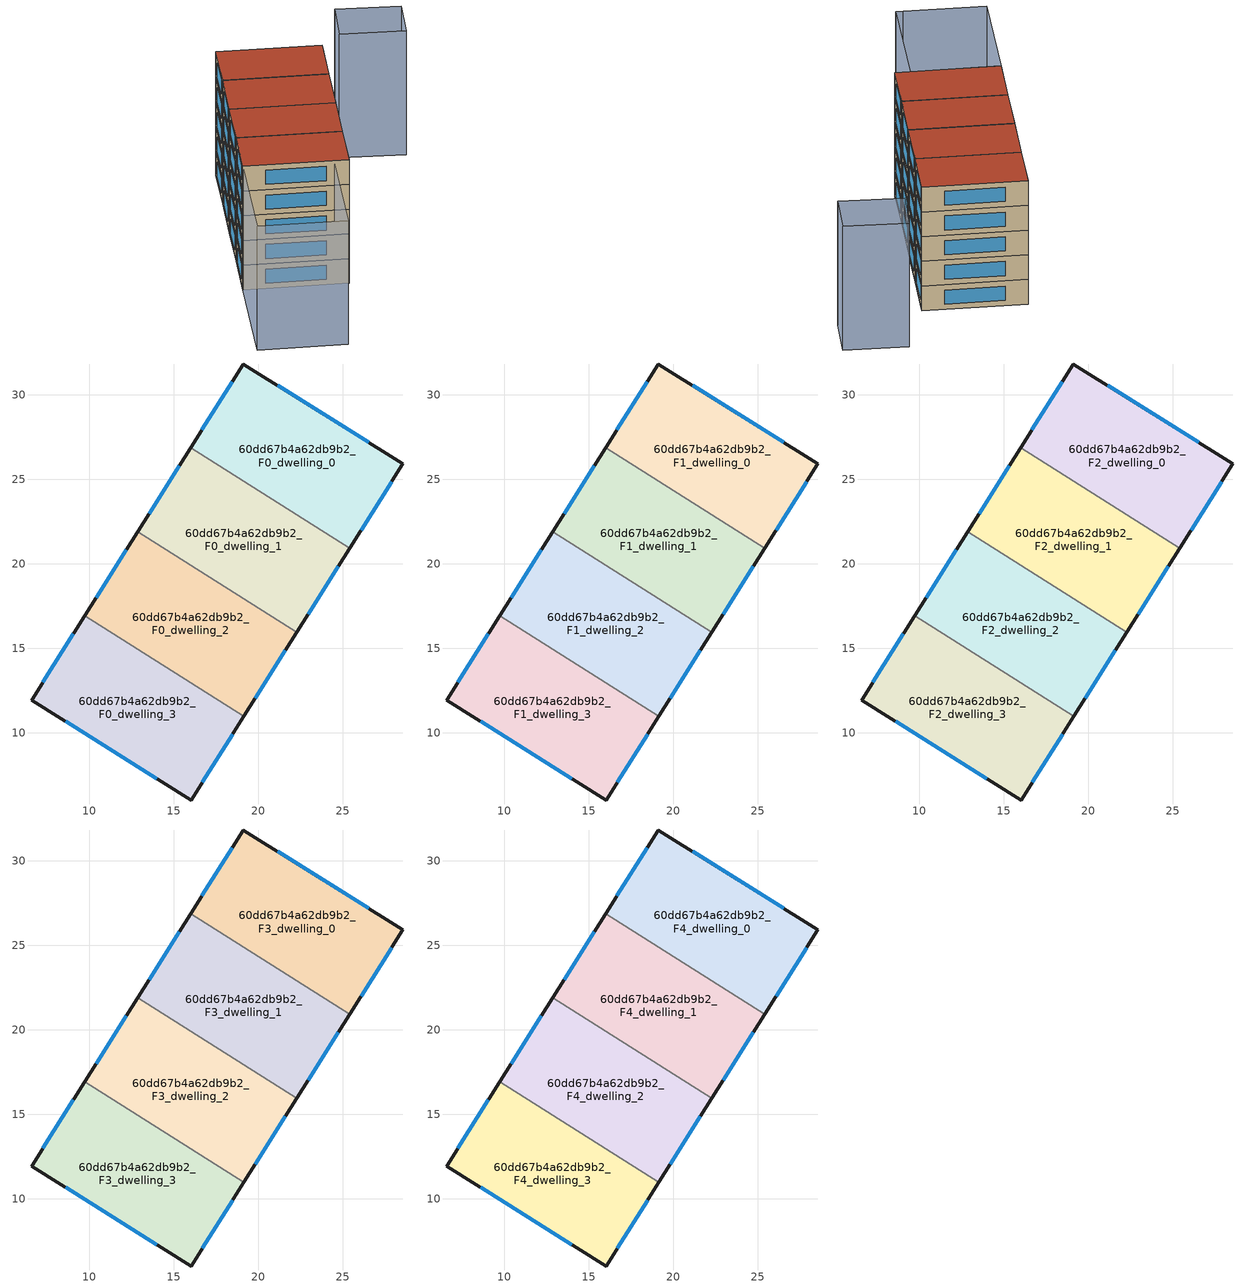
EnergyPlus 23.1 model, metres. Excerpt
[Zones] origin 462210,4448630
60dd67b4a62db9b2_F0_dwelling_0
 floor ground (EU_floor_Construction): 28.58,25.92 25.43,20.93 16.01,26.87 19.13,31.83 z0
 wall outside (EU_wall_Construction): 25.43,20.93 28.58,25.92 19.13,31.83 16.01,26.87 z0:3
 wall to 60dd67b4a62db9b2_F0_dwelling_1 (EU_wall_Construction): 16,26.87 25.43,20.93 z0:3
 window (EU_Window_Construction): 18.46,30.77 16.68,27.93 / 26.56,27.19 21.16,30.57 / 26.1,22 27.9,24.86 z0.64:2.36
60dd67b4a62db9b2_F0_dwelling_1
 floor ground (EU_floor_Construction): 25.43,20.93 22.29,15.95 12.86,21.89 16.01,26.87 z0
 wall outside (EU_wall_Construction): 22.29,15.95 25.43,20.93 / 16.01,26.87 12.86,21.89 z0:3
 wall to 60dd67b4a62db9b2_F0_dwelling_2 (EU_wall_Construction): 12.86,21.89 22.29,15.95 z0:3
 window (EU_Window_Construction): 22.96,17.02 24.76,19.86 / 15.33,25.8 13.54,22.96 z0.64:2.36
60dd67b4a62db9b2_F0_dwelling_2
 floor ground (EU_floor_Construction): 22.29,15.95 19.15,10.97 9.73,16.92 12.86,21.89 z0
 wall outside (EU_wall_Construction): 19.15,10.97 22.29,15.95 / 12.86,21.89 9.73,16.92 z0:3
 wall to 60dd67b4a62db9b2_F0_dwelling_3 (EU_wall_Construction): 9.73,16.92 19.15,10.97 z0:3
 window (EU_Window_Construction): 19.83,12.04 21.62,14.88 / 12.19,20.83 10.4,17.98 z0.64:2.36
60dd67b4a62db9b2_F0_dwelling_3
 floor ground (EU_floor_Construction): 19.15,10.97 16.03,6.01 6.58,11.93 9.73,16.92 z0
 wall outside (EU_wall_Construction): 9.73,16.92 6.58,11.93 16.03,6.01 19.15,10.97 z0:3
 window (EU_Window_Construction): 16.7,7.07 18.48,9.91 / 8.6,10.66 14,7.28 / 9.05,15.85 7.25,13 z0.64:2.36
60dd67b4a62db9b2_F1_dwelling_0
 floor to 60dd67b4a62db9b2_F0_dwelling_0 (EU_floor_Construction): 28.58,25.92 25.43,20.93 16,26.87 19.13,31.83 z3
 wall outside (EU_wall_Construction): 25.43,20.93 28.58,25.92 19.13,31.83 16.01,26.87 z3:6
 wall to 60dd67b4a62db9b2_F1_dwelling_1 (EU_wall_Construction): 16,26.87 25.43,20.93 z3:6
 window (EU_Window_Construction): 18.46,30.77 16.68,27.93 / 26.56,27.19 21.16,30.57 / 26.1,22 27.9,24.86 z3.64:5.36
60dd67b4a62db9b2_F1_dwelling_1
 floor to 60dd67b4a62db9b2_F0_dwelling_1 (EU_floor_Construction): 25.43,20.93 22.29,15.95 12.86,21.89 16,26.87 z3
 wall outside (EU_wall_Construction): 22.29,15.95 25.43,20.93 / 16.01,26.87 12.86,21.89 z3:6
 wall to 60dd67b4a62db9b2_F1_dwelling_2 (EU_wall_Construction): 12.86,21.89 22.29,15.95 z3:6
 window (EU_Window_Construction): 22.96,17.02 24.76,19.86 / 15.33,25.8 13.54,22.96 z3.64:5.36
60dd67b4a62db9b2_F1_dwelling_2
 floor to 60dd67b4a62db9b2_F0_dwelling_2 (EU_floor_Construction): 22.29,15.95 19.15,10.97 9.73,16.92 12.86,21.89 z3
 wall outside (EU_wall_Construction): 19.15,10.97 22.29,15.95 / 12.86,21.89 9.73,16.92 z3:6
 wall to 60dd67b4a62db9b2_F1_dwelling_3 (EU_wall_Construction): 9.73,16.92 19.15,10.97 z3:6
 window (EU_Window_Construction): 19.83,12.04 21.62,14.88 / 12.19,20.83 10.4,17.98 z3.64:5.36
60dd67b4a62db9b2_F1_dwelling_3
 floor to 60dd67b4a62db9b2_F0_dwelling_3 (EU_floor_Construction): 19.15,10.97 16.02,6.01 6.58,11.93 9.73,16.92 z3
 wall outside (EU_wall_Construction): 9.73,16.92 6.58,11.93 16.03,6.01 19.15,10.97 z3:6
 window (EU_Window_Construction): 16.7,7.07 18.48,9.91 / 8.6,10.66 14,7.28 / 9.05,15.85 7.25,13 z3.64:5.36
60dd67b4a62db9b2_F2_dwelling_0
 floor to 60dd67b4a62db9b2_F1_dwelling_0 (EU_floor_Construction): 28.58,25.92 25.43,20.93 16,26.87 19.13,31.83 z6
 wall outside (EU_wall_Construction): 25.43,20.93 28.58,25.92 19.13,31.83 16.01,26.87 z6:9
 wall to 60dd67b4a62db9b2_F2_dwelling_1 (EU_wall_Construction): 16,26.87 25.43,20.93 z6:9
 window (EU_Window_Construction): 18.46,30.77 16.68,27.93 / 26.56,27.19 21.16,30.57 / 26.1,22 27.9,24.86 z6.64:8.36
60dd67b4a62db9b2_F2_dwelling_1
 floor to 60dd67b4a62db9b2_F1_dwelling_1 (EU_floor_Construction): 25.43,20.93 22.29,15.95 12.86,21.89 16,26.87 z6
 wall outside (EU_wall_Construction): 22.29,15.95 25.43,20.93 / 16.01,26.87 12.86,21.89 z6:9
 wall to 60dd67b4a62db9b2_F2_dwelling_2 (EU_wall_Construction): 12.86,21.89 22.29,15.95 z6:9
 window (EU_Window_Construction): 22.96,17.02 24.76,19.86 / 15.33,25.8 13.54,22.96 z6.64:8.36
60dd67b4a62db9b2_F2_dwelling_2
 floor to 60dd67b4a62db9b2_F1_dwelling_2 (EU_floor_Construction): 22.29,15.95 19.15,10.97 9.73,16.92 12.86,21.89 z6
 wall outside (EU_wall_Construction): 19.15,10.97 22.29,15.95 / 12.86,21.89 9.73,16.92 z6:9
 wall to 60dd67b4a62db9b2_F2_dwelling_3 (EU_wall_Construction): 9.73,16.92 19.15,10.97 z6:9
 window (EU_Window_Construction): 19.83,12.04 21.62,14.88 / 12.19,20.83 10.4,17.98 z6.64:8.36
60dd67b4a62db9b2_F2_dwelling_3
 floor to 60dd67b4a62db9b2_F1_dwelling_3 (EU_floor_Construction): 19.15,10.97 16.02,6.01 6.58,11.93 9.73,16.92 z6
 wall outside (EU_wall_Construction): 9.73,16.92 6.58,11.93 16.03,6.01 19.15,10.97 z6:9
 window (EU_Window_Construction): 16.7,7.07 18.48,9.91 / 8.6,10.66 14,7.28 / 9.05,15.85 7.25,13 z6.64:8.36
60dd67b4a62db9b2_F3_dwelling_0
 floor to 60dd67b4a62db9b2_F2_dwelling_0 (EU_floor_Construction): 28.58,25.92 25.43,20.93 16,26.87 19.13,31.83 z9
 wall outside (EU_wall_Construction): 25.43,20.93 28.58,25.92 19.13,31.83 16.01,26.87 z9:12
 wall to 60dd67b4a62db9b2_F3_dwelling_1 (EU_wall_Construction): 16,26.87 25.43,20.93 z9:12
 window (EU_Window_Construction): 18.46,30.77 16.68,27.93 / 26.56,27.19 21.16,30.57 / 26.1,22 27.9,24.86 z9.64:11.36
60dd67b4a62db9b2_F3_dwelling_1
 floor to 60dd67b4a62db9b2_F2_dwelling_1 (EU_floor_Construction): 25.43,20.93 22.29,15.95 12.86,21.89 16,26.87 z9
 wall outside (EU_wall_Construction): 22.29,15.95 25.43,20.93 / 16.01,26.87 12.86,21.89 z9:12
 wall to 60dd67b4a62db9b2_F3_dwelling_2 (EU_wall_Construction): 12.86,21.89 22.29,15.95 z9:12
 window (EU_Window_Construction): 22.96,17.02 24.76,19.86 / 15.33,25.8 13.54,22.96 z9.64:11.36
60dd67b4a62db9b2_F3_dwelling_2
 floor to 60dd67b4a62db9b2_F2_dwelling_2 (EU_floor_Construction): 22.29,15.95 19.15,10.97 9.73,16.92 12.86,21.89 z9
 wall outside (EU_wall_Construction): 19.15,10.97 22.29,15.95 / 12.86,21.89 9.73,16.92 z9:12
 wall to 60dd67b4a62db9b2_F3_dwelling_3 (EU_wall_Construction): 9.73,16.92 19.15,10.97 z9:12
 window (EU_Window_Construction): 19.83,12.04 21.62,14.88 / 12.19,20.83 10.4,17.98 z9.64:11.36
60dd67b4a62db9b2_F3_dwelling_3
 floor to 60dd67b4a62db9b2_F2_dwelling_3 (EU_floor_Construction): 19.15,10.97 16.02,6.01 6.58,11.93 9.73,16.92 z9
 wall outside (EU_wall_Construction): 9.73,16.92 6.58,11.93 16.03,6.01 19.15,10.97 z9:12
 window (EU_Window_Construction): 16.7,7.07 18.48,9.91 / 8.6,10.66 14,7.28 / 9.05,15.85 7.25,13 z9.64:11.36
60dd67b4a62db9b2_F4_dwelling_0
 floor to 60dd67b4a62db9b2_F3_dwelling_0 (EU_floor_Construction): 28.58,25.92 25.43,20.93 16,26.87 19.13,31.83 z12
 wall outside (EU_wall_Construction): 25.43,20.93 28.58,25.92 19.13,31.83 16.01,26.87 z12:15
 wall to 60dd67b4a62db9b2_F4_dwelling_1 (EU_wall_Construction): 16,26.87 25.43,20.93 z12:15
 window (EU_Window_Construction): 18.46,30.77 16.68,27.93 / 26.56,27.19 21.16,30.57 / 26.1,22 27.9,24.86 z12.64:14.36
 roof outside (EU_roof_Construction): 25.43,20.93 28.58,25.92 19.13,31.83 16.01,26.87 z15
60dd67b4a62db9b2_F4_dwelling_1
 floor to 60dd67b4a62db9b2_F3_dwelling_1 (EU_floor_Construction): 25.43,20.93 22.29,15.95 12.86,21.89 16,26.87 z12
 wall outside (EU_wall_Construction): 22.29,15.95 25.43,20.93 / 16.01,26.87 12.86,21.89 z12:15
 wall to 60dd67b4a62db9b2_F4_dwelling_2 (EU_wall_Construction): 12.86,21.89 22.29,15.95 z12:15
 window (EU_Window_Construction): 22.96,17.02 24.76,19.86 / 15.33,25.8 13.54,22.96 z12.64:14.36
 roof outside (EU_roof_Construction): 22.29,15.95 25.43,20.93 16.01,26.87 12.86,21.89 z15
60dd67b4a62db9b2_F4_dwelling_2
 floor to 60dd67b4a62db9b2_F3_dwelling_2 (EU_floor_Construction): 22.29,15.95 19.15,10.97 9.73,16.92 12.86,21.89 z12
 wall outside (EU_wall_Construction): 19.15,10.97 22.29,15.95 / 12.86,21.89 9.73,16.92 z12:15
 wall to 60dd67b4a62db9b2_F4_dwelling_3 (EU_wall_Construction): 9.73,16.92 19.15,10.97 z12:15
 window (EU_Window_Construction): 19.83,12.04 21.62,14.88 / 12.19,20.83 10.4,17.98 z12.64:14.36
 roof outside (EU_roof_Construction): 19.15,10.97 22.29,15.95 12.86,21.89 9.73,16.92 z15
60dd67b4a62db9b2_F4_dwelling_3
 floor to 60dd67b4a62db9b2_F3_dwelling_3 (EU_floor_Construction): 19.15,10.97 16.02,6.01 6.58,11.93 9.73,16.92 z12
 wall outside (EU_wall_Construction): 9.73,16.92 6.58,11.93 16.03,6.01 19.15,10.97 z12:15
 window (EU_Window_Construction): 16.7,7.07 18.48,9.91 / 8.6,10.66 14,7.28 / 9.05,15.85 7.25,13 z12.64:14.36
 roof outside (EU_roof_Construction): 16.03,6.01 19.15,10.97 9.73,16.92 6.58,11.93 z15
shading: 0.03,1.54 7.47,-3.15 / 0.02,1.51 6.59,11.95 / 6.59,11.95 14.68,6.85 / 14.68,6.85 8.11,-3.59 / 8.11,-3.59 0.02,1.51 / 37.19,22.63 31.37,26.48 / 31.37,26.48 34.19,30.75 / 34.19,30.75 40.01,26.9 / 40.01,26.9 37.19,22.63 z0:15
[Building]
EU S2 Campaign: North Axis=0; Terrain=City; Solar Distribution=FullExterior
[Site:Location]
Yerevan-Zvartnots.Intl.AP: Latitude=40.15; Longitude=44.383; Time Zone=4; Elevation=854
[SizingPeriod:WeatherFileDays]
AnnualSizingPeriod: Begin Month=1; Begin Day of Month=1; End Month=12; End Day of Month=31; Day of Week for Start Day=Monday; Use Weather File Daylight Saving Period=No; Use Weather File Rain and Snow Indicators=No
[MATERIAL]
EU_InternalMass_Material: Roughness=MediumRough; Thickness=0.1; Conductivity=1; Density=1800; Specific Heat=900; Thermal Absorptance=0.9; Solar Absorptance=0.7; Visible Absorptance=0.7
[MATERIAL:NOMASS] Roughness=MediumRough; Thermal Absorptance=0.9; Solar Absorptance=0.7; Visible Absorptance=0.7
Name | Thermal Resistance
EU_wall_NoMass | 1.05043
EU_roof_NoMass | 1.45357
EU_floor_NoMass | 0.478065
[WINDOWMATERIAL:SIMPLEGLAZINGSYSTEM]
EU_Window_SimpleGlazing: UFactor=2.5566; Solar Heat Gain Coefficient=0.75; Visible Transmittance=0.75
[CONSTRUCTION]
EU_wall_Construction: EU_wall_NoMass
EU_roof_Construction: EU_roof_NoMass
EU_floor_Construction: EU_floor_NoMass
EU_Window_Construction: EU_Window_SimpleGlazing
EU_InternalMass_Construction: EU_InternalMass_Material
[ZONE] Type=1; Multiplier=1; Ceiling Height=autocalculate; Floor Area=autocalculate; Part of Total Floor Area=Yes
Name | Volume
60dd67b4a62db9b2_F0_dwelling_0 | 196.707
60dd67b4a62db9b2_F1_dwelling_0; 60dd67b4a62db9b2_F2_dwelling_0; 60dd67b4a62db9b2_F3_dwelling_0; 60dd67b4a62db9b2_F4_dwelling_0 | 196.708
60dd67b4a62db9b2_F0_dwelling_1 | 196.733
60dd67b4a62db9b2_F1_dwelling_1; 60dd67b4a62db9b2_F2_dwelling_1; 60dd67b4a62db9b2_F3_dwelling_1; 60dd67b4a62db9b2_F4_dwelling_1 | 196.734
60dd67b4a62db9b2_F0_dwelling_2 | 196.727
60dd67b4a62db9b2_F1_dwelling_2; 60dd67b4a62db9b2_F2_dwelling_2; 60dd67b4a62db9b2_F3_dwelling_2; 60dd67b4a62db9b2_F4_dwelling_2 | 196.728
60dd67b4a62db9b2_F0_dwelling_3; 60dd67b4a62db9b2_F1_dwelling_3; 60dd67b4a62db9b2_F2_dwelling_3; 60dd67b4a62db9b2_F3_dwelling_3; 60dd67b4a62db9b2_F4_dwelling_3 | 196.722
[INTERNALMASS] Construction=EU_InternalMass_Construction
Name | Zone or ZoneList | Surface Area
60dd67b4a62db9b2_F0_dwelling_0_EU_InternalMass | 60dd67b4a62db9b2_F0_dwelling_0 | 65.5692
60dd67b4a62db9b2_F0_dwelling_1_EU_InternalMass | 60dd67b4a62db9b2_F0_dwelling_1 | 65.5777
60dd67b4a62db9b2_F0_dwelling_2_EU_InternalMass | 60dd67b4a62db9b2_F0_dwelling_2 | 65.5759
60dd67b4a62db9b2_F0_dwelling_3_EU_InternalMass | 60dd67b4a62db9b2_F0_dwelling_3 | 65.574
60dd67b4a62db9b2_F1_dwelling_0_EU_InternalMass | 60dd67b4a62db9b2_F1_dwelling_0 | 65.5692
60dd67b4a62db9b2_F1_dwelling_1_EU_InternalMass | 60dd67b4a62db9b2_F1_dwelling_1 | 65.5777
60dd67b4a62db9b2_F1_dwelling_2_EU_InternalMass | 60dd67b4a62db9b2_F1_dwelling_2 | 65.5759
60dd67b4a62db9b2_F1_dwelling_3_EU_InternalMass | 60dd67b4a62db9b2_F1_dwelling_3 | 65.574
60dd67b4a62db9b2_F2_dwelling_0_EU_InternalMass | 60dd67b4a62db9b2_F2_dwelling_0 | 65.5692
60dd67b4a62db9b2_F2_dwelling_1_EU_InternalMass | 60dd67b4a62db9b2_F2_dwelling_1 | 65.5777
60dd67b4a62db9b2_F2_dwelling_2_EU_InternalMass | 60dd67b4a62db9b2_F2_dwelling_2 | 65.5759
60dd67b4a62db9b2_F2_dwelling_3_EU_InternalMass | 60dd67b4a62db9b2_F2_dwelling_3 | 65.574
60dd67b4a62db9b2_F3_dwelling_0_EU_InternalMass | 60dd67b4a62db9b2_F3_dwelling_0 | 65.5692
60dd67b4a62db9b2_F3_dwelling_1_EU_InternalMass | 60dd67b4a62db9b2_F3_dwelling_1 | 65.5777
60dd67b4a62db9b2_F3_dwelling_2_EU_InternalMass | 60dd67b4a62db9b2_F3_dwelling_2 | 65.5759
60dd67b4a62db9b2_F3_dwelling_3_EU_InternalMass | 60dd67b4a62db9b2_F3_dwelling_3 | 65.574
60dd67b4a62db9b2_F4_dwelling_0_EU_InternalMass | 60dd67b4a62db9b2_F4_dwelling_0 | 65.5692
60dd67b4a62db9b2_F4_dwelling_1_EU_InternalMass | 60dd67b4a62db9b2_F4_dwelling_1 | 65.5777
60dd67b4a62db9b2_F4_dwelling_2_EU_InternalMass | 60dd67b4a62db9b2_F4_dwelling_2 | 65.5759
60dd67b4a62db9b2_F4_dwelling_3_EU_InternalMass | 60dd67b4a62db9b2_F4_dwelling_3 | 65.574
[OTHEREQUIPMENT] Fuel Type=Electricity; Design Level Calculation Method=Watts/Area; Power per Zone Floor Area=1; Fraction Latent=0; Fraction Radiant=0; Fraction Lost=0; Carbon Dioxide Generation Rate=0; EndUse Subcategory=EU_Step8_InternalGains
Name | Zone or ZoneList or Space or SpaceList | Schedule
EU_Step8_InternalGain_60dd67b4a62db9b2_F0_dwelling_0_f000 | 60dd67b4a62db9b2_F0_dwelling_0 | EU_Step8_GainSchedule_60dd67b4a62db9b2_F0_dwelling_0_f000
EU_Step8_InternalGain_60dd67b4a62db9b2_F0_dwelling_1_f000 | 60dd67b4a62db9b2_F0_dwelling_1 | EU_Step8_GainSchedule_60dd67b4a62db9b2_F0_dwelling_1_f000
EU_Step8_InternalGain_60dd67b4a62db9b2_F0_dwelling_2_f000 | 60dd67b4a62db9b2_F0_dwelling_2 | EU_Step8_GainSchedule_60dd67b4a62db9b2_F0_dwelling_2_f000
EU_Step8_InternalGain_60dd67b4a62db9b2_F0_dwelling_3_f000 | 60dd67b4a62db9b2_F0_dwelling_3 | EU_Step8_GainSchedule_60dd67b4a62db9b2_F0_dwelling_3_f000
EU_Step8_InternalGain_60dd67b4a62db9b2_F1_dwelling_0_f000 | 60dd67b4a62db9b2_F1_dwelling_0 | EU_Step8_GainSchedule_60dd67b4a62db9b2_F1_dwelling_0_f000
EU_Step8_InternalGain_60dd67b4a62db9b2_F1_dwelling_1_f000 | 60dd67b4a62db9b2_F1_dwelling_1 | EU_Step8_GainSchedule_60dd67b4a62db9b2_F1_dwelling_1_f000
EU_Step8_InternalGain_60dd67b4a62db9b2_F1_dwelling_2_f000 | 60dd67b4a62db9b2_F1_dwelling_2 | EU_Step8_GainSchedule_60dd67b4a62db9b2_F1_dwelling_2_f000
EU_Step8_InternalGain_60dd67b4a62db9b2_F1_dwelling_3_f000 | 60dd67b4a62db9b2_F1_dwelling_3 | EU_Step8_GainSchedule_60dd67b4a62db9b2_F1_dwelling_3_f000
EU_Step8_InternalGain_60dd67b4a62db9b2_F2_dwelling_0_f000 | 60dd67b4a62db9b2_F2_dwelling_0 | EU_Step8_GainSchedule_60dd67b4a62db9b2_F2_dwelling_0_f000
EU_Step8_InternalGain_60dd67b4a62db9b2_F2_dwelling_1_f000 | 60dd67b4a62db9b2_F2_dwelling_1 | EU_Step8_GainSchedule_60dd67b4a62db9b2_F2_dwelling_1_f000
EU_Step8_InternalGain_60dd67b4a62db9b2_F2_dwelling_2_f000 | 60dd67b4a62db9b2_F2_dwelling_2 | EU_Step8_GainSchedule_60dd67b4a62db9b2_F2_dwelling_2_f000
EU_Step8_InternalGain_60dd67b4a62db9b2_F2_dwelling_3_f000 | 60dd67b4a62db9b2_F2_dwelling_3 | EU_Step8_GainSchedule_60dd67b4a62db9b2_F2_dwelling_3_f000
EU_Step8_InternalGain_60dd67b4a62db9b2_F3_dwelling_0_f000 | 60dd67b4a62db9b2_F3_dwelling_0 | EU_Step8_GainSchedule_60dd67b4a62db9b2_F3_dwelling_0_f000
EU_Step8_InternalGain_60dd67b4a62db9b2_F3_dwelling_1_f000 | 60dd67b4a62db9b2_F3_dwelling_1 | EU_Step8_GainSchedule_60dd67b4a62db9b2_F3_dwelling_1_f000
EU_Step8_InternalGain_60dd67b4a62db9b2_F3_dwelling_2_f000 | 60dd67b4a62db9b2_F3_dwelling_2 | EU_Step8_GainSchedule_60dd67b4a62db9b2_F3_dwelling_2_f000
EU_Step8_InternalGain_60dd67b4a62db9b2_F3_dwelling_3_f000 | 60dd67b4a62db9b2_F3_dwelling_3 | EU_Step8_GainSchedule_60dd67b4a62db9b2_F3_dwelling_3_f000
EU_Step8_InternalGain_60dd67b4a62db9b2_F4_dwelling_0_f000 | 60dd67b4a62db9b2_F4_dwelling_0 | EU_Step8_GainSchedule_60dd67b4a62db9b2_F4_dwelling_0_f000
EU_Step8_InternalGain_60dd67b4a62db9b2_F4_dwelling_1_f000 | 60dd67b4a62db9b2_F4_dwelling_1 | EU_Step8_GainSchedule_60dd67b4a62db9b2_F4_dwelling_1_f000
EU_Step8_InternalGain_60dd67b4a62db9b2_F4_dwelling_2_f000 | 60dd67b4a62db9b2_F4_dwelling_2 | EU_Step8_GainSchedule_60dd67b4a62db9b2_F4_dwelling_2_f000
EU_Step8_InternalGain_60dd67b4a62db9b2_F4_dwelling_3_f000 | 60dd67b4a62db9b2_F4_dwelling_3 | EU_Step8_GainSchedule_60dd67b4a62db9b2_F4_dwelling_3_f000
[ZONEVENTILATION:DESIGNFLOWRATE] Schedule=EU_AlwaysOn; Design Flow Rate Calculation Method=AirChanges/Hour; Air Changes per Hour=0.557805; Ventilation Type=Natural; Fan Pressure Rise=0; Fan Total Efficiency=1; Constant Term Coefficient=1; Temperature Term Coefficient=0; Velocity Term Coefficient=0; Velocity Squared Term Coefficient=0; Minimum Indoor Temperature=-100; Maximum Indoor Temperature=100; Delta Temperature=-100; Minimum Outdoor Temperature=-100; Maximum Outdoor Temperature=100; Maximum Wind Speed=40
Name | Zone or ZoneList or Space or SpaceList
EU_ConstantAir_60dd67b4a62db9b2_F0_dwelling_0 | 60dd67b4a62db9b2_F0_dwelling_0
EU_ConstantAir_60dd67b4a62db9b2_F0_dwelling_1 | 60dd67b4a62db9b2_F0_dwelling_1
EU_ConstantAir_60dd67b4a62db9b2_F0_dwelling_2 | 60dd67b4a62db9b2_F0_dwelling_2
EU_ConstantAir_60dd67b4a62db9b2_F0_dwelling_3 | 60dd67b4a62db9b2_F0_dwelling_3
EU_ConstantAir_60dd67b4a62db9b2_F1_dwelling_0 | 60dd67b4a62db9b2_F1_dwelling_0
EU_ConstantAir_60dd67b4a62db9b2_F1_dwelling_1 | 60dd67b4a62db9b2_F1_dwelling_1
EU_ConstantAir_60dd67b4a62db9b2_F1_dwelling_2 | 60dd67b4a62db9b2_F1_dwelling_2
EU_ConstantAir_60dd67b4a62db9b2_F1_dwelling_3 | 60dd67b4a62db9b2_F1_dwelling_3
EU_ConstantAir_60dd67b4a62db9b2_F2_dwelling_0 | 60dd67b4a62db9b2_F2_dwelling_0
EU_ConstantAir_60dd67b4a62db9b2_F2_dwelling_1 | 60dd67b4a62db9b2_F2_dwelling_1
EU_ConstantAir_60dd67b4a62db9b2_F2_dwelling_2 | 60dd67b4a62db9b2_F2_dwelling_2
EU_ConstantAir_60dd67b4a62db9b2_F2_dwelling_3 | 60dd67b4a62db9b2_F2_dwelling_3
EU_ConstantAir_60dd67b4a62db9b2_F3_dwelling_0 | 60dd67b4a62db9b2_F3_dwelling_0
EU_ConstantAir_60dd67b4a62db9b2_F3_dwelling_1 | 60dd67b4a62db9b2_F3_dwelling_1
EU_ConstantAir_60dd67b4a62db9b2_F3_dwelling_2 | 60dd67b4a62db9b2_F3_dwelling_2
EU_ConstantAir_60dd67b4a62db9b2_F3_dwelling_3 | 60dd67b4a62db9b2_F3_dwelling_3
EU_ConstantAir_60dd67b4a62db9b2_F4_dwelling_0 | 60dd67b4a62db9b2_F4_dwelling_0
EU_ConstantAir_60dd67b4a62db9b2_F4_dwelling_1 | 60dd67b4a62db9b2_F4_dwelling_1
EU_ConstantAir_60dd67b4a62db9b2_F4_dwelling_2 | 60dd67b4a62db9b2_F4_dwelling_2
EU_ConstantAir_60dd67b4a62db9b2_F4_dwelling_3 | 60dd67b4a62db9b2_F4_dwelling_3
[HVACTEMPLATE:THERMOSTAT] Constant Heating Setpoint=20; Constant Cooling Setpoint=50
EU_HeatOnly_60dd67b4a62db9b2_F0_dwelling_0; EU_HeatOnly_60dd67b4a62db9b2_F0_dwelling_1; EU_HeatOnly_60dd67b4a62db9b2_F0_dwelling_2; EU_HeatOnly_60dd67b4a62db9b2_F0_dwelling_3; EU_HeatOnly_60dd67b4a62db9b2_F1_dwelling_0; EU_HeatOnly_60dd67b4a62db9b2_F1_dwelling_1; EU_HeatOnly_60dd67b4a62db9b2_F1_dwelling_2; EU_HeatOnly_60dd67b4a62db9b2_F1_dwelling_3; EU_HeatOnly_60dd67b4a62db9b2_F2_dwelling_0; EU_HeatOnly_60dd67b4a62db9b2_F2_dwelling_1; EU_HeatOnly_60dd67b4a62db9b2_F2_dwelling_2; EU_HeatOnly_60dd67b4a62db9b2_F2_dwelling_3; EU_HeatOnly_60dd67b4a62db9b2_F3_dwelling_0; EU_HeatOnly_60dd67b4a62db9b2_F3_dwelling_1; EU_HeatOnly_60dd67b4a62db9b2_F3_dwelling_2; EU_HeatOnly_60dd67b4a62db9b2_F3_dwelling_3; EU_HeatOnly_60dd67b4a62db9b2_F4_dwelling_0; EU_HeatOnly_60dd67b4a62db9b2_F4_dwelling_1; EU_HeatOnly_60dd67b4a62db9b2_F4_dwelling_2; EU_HeatOnly_60dd67b4a62db9b2_F4_dwelling_3
[HVACTEMPLATE:ZONE:IDEALLOADSAIRSYSTEM] System Availability Schedule=EU_AlwaysOn; Maximum Heating Supply Air Temperature=50; Minimum Cooling Supply Air Temperature=13; Maximum Heating Supply Air Humidity Ratio=0.0156; Minimum Cooling Supply Air Humidity Ratio=0.0077; Heating Limit=NoLimit; Cooling Limit=NoLimit; Heating Availability Schedule=EU_AlwaysOn; Cooling Availability Schedule=EU_CoolingOff; Dehumidification Control Type=ConstantSensibleHeatRatio; Cooling Sensible Heat Ratio=0.7; Dehumidification Setpoint=60; Humidification Control Type=None; Humidification Setpoint=30; Outdoor Air Method=None; Outdoor Air Flow Rate per Person=0.00944; Outdoor Air Flow Rate per Zone Floor Area=0; Outdoor Air Flow Rate per Zone=0; Demand Controlled Ventilation Type=None; Outdoor Air Economizer Type=NoEconomizer; Heat Recovery Type=None; Sensible Heat Recovery Effectiveness=0.7; Latent Heat Recovery Effectiveness=0.65
Name | Template Thermostat
60dd67b4a62db9b2_F0_dwelling_0 | EU_HeatOnly_60dd67b4a62db9b2_F0_dwelling_0
60dd67b4a62db9b2_F0_dwelling_1 | EU_HeatOnly_60dd67b4a62db9b2_F0_dwelling_1
60dd67b4a62db9b2_F0_dwelling_2 | EU_HeatOnly_60dd67b4a62db9b2_F0_dwelling_2
60dd67b4a62db9b2_F0_dwelling_3 | EU_HeatOnly_60dd67b4a62db9b2_F0_dwelling_3
60dd67b4a62db9b2_F1_dwelling_0 | EU_HeatOnly_60dd67b4a62db9b2_F1_dwelling_0
60dd67b4a62db9b2_F1_dwelling_1 | EU_HeatOnly_60dd67b4a62db9b2_F1_dwelling_1
60dd67b4a62db9b2_F1_dwelling_2 | EU_HeatOnly_60dd67b4a62db9b2_F1_dwelling_2
60dd67b4a62db9b2_F1_dwelling_3 | EU_HeatOnly_60dd67b4a62db9b2_F1_dwelling_3
60dd67b4a62db9b2_F2_dwelling_0 | EU_HeatOnly_60dd67b4a62db9b2_F2_dwelling_0
60dd67b4a62db9b2_F2_dwelling_1 | EU_HeatOnly_60dd67b4a62db9b2_F2_dwelling_1
60dd67b4a62db9b2_F2_dwelling_2 | EU_HeatOnly_60dd67b4a62db9b2_F2_dwelling_2
60dd67b4a62db9b2_F2_dwelling_3 | EU_HeatOnly_60dd67b4a62db9b2_F2_dwelling_3
60dd67b4a62db9b2_F3_dwelling_0 | EU_HeatOnly_60dd67b4a62db9b2_F3_dwelling_0
60dd67b4a62db9b2_F3_dwelling_1 | EU_HeatOnly_60dd67b4a62db9b2_F3_dwelling_1
60dd67b4a62db9b2_F3_dwelling_2 | EU_HeatOnly_60dd67b4a62db9b2_F3_dwelling_2
60dd67b4a62db9b2_F3_dwelling_3 | EU_HeatOnly_60dd67b4a62db9b2_F3_dwelling_3
60dd67b4a62db9b2_F4_dwelling_0 | EU_HeatOnly_60dd67b4a62db9b2_F4_dwelling_0
60dd67b4a62db9b2_F4_dwelling_1 | EU_HeatOnly_60dd67b4a62db9b2_F4_dwelling_1
60dd67b4a62db9b2_F4_dwelling_2 | EU_HeatOnly_60dd67b4a62db9b2_F4_dwelling_2
60dd67b4a62db9b2_F4_dwelling_3 | EU_HeatOnly_60dd67b4a62db9b2_F4_dwelling_3
[SIZING:ZONE] Zone Cooling Design Supply Air Temperature Input Method=SupplyAirTemperature; Zone Cooling Design Supply Air Temperature=13; Zone Heating Design Supply Air Temperature Input Method=SupplyAirTemperature; Zone Heating Design Supply Air Temperature=50; Zone Cooling Design Supply Air Humidity Ratio=0.008; Zone Heating Design Supply Air Humidity Ratio=0.008; Cooling Design Air Flow Method=DesignDay; Cooling Design Air Flow Rate=0; Cooling Minimum Air Flow per Zone Floor Area=0.000762; Cooling Minimum Air Flow=0; Cooling Minimum Air Flow Fraction=0.2; Heating Design Air Flow Method=DesignDay; Heating Design Air Flow Rate=0; Heating Maximum Air Flow per Zone Floor Area=0.002032; Heating Maximum Air Flow=0.141576; Heating Maximum Air Flow Fraction=0.3; Account for Dedicated Outdoor Air System=No; Dedicated Outdoor Air System Control Strategy=NeutralSupplyAir; Dedicated Outdoor Air Low Setpoint Temperature for Design=autosize; Dedicated Outdoor Air High Setpoint Temperature for Design=autosize; Zone Load Sizing Method=Sensible Load Only No Latent Load; Zone Latent Cooling Design Supply Air Humidity Ratio Input Method=HumidityRatioDifference; Zone Cooling Design Supply Air Humidity Ratio Difference=0.005; Zone Latent Heating Design Supply Air Humidity Ratio Input Method=HumidityRatioDifference; Zone Humidification Design Supply Air Humidity Ratio Difference=0.005
60dd67b4a62db9b2_F0_dwelling_0; 60dd67b4a62db9b2_F0_dwelling_1; 60dd67b4a62db9b2_F0_dwelling_2; 60dd67b4a62db9b2_F0_dwelling_3; 60dd67b4a62db9b2_F1_dwelling_0; 60dd67b4a62db9b2_F1_dwelling_1; 60dd67b4a62db9b2_F1_dwelling_2; 60dd67b4a62db9b2_F1_dwelling_3; 60dd67b4a62db9b2_F2_dwelling_0; 60dd67b4a62db9b2_F2_dwelling_1; 60dd67b4a62db9b2_F2_dwelling_2; 60dd67b4a62db9b2_F2_dwelling_3; 60dd67b4a62db9b2_F3_dwelling_0; 60dd67b4a62db9b2_F3_dwelling_1; 60dd67b4a62db9b2_F3_dwelling_2; 60dd67b4a62db9b2_F3_dwelling_3; 60dd67b4a62db9b2_F4_dwelling_0; 60dd67b4a62db9b2_F4_dwelling_1; 60dd67b4a62db9b2_F4_dwelling_2; 60dd67b4a62db9b2_F4_dwelling_3
[SCHEDULE:CONSTANT]
Name | Hourly Value
EU_AlwaysOn | 1
EU_CoolingOff | 0
[SCHEDULE:FILE] Column Number=1; Rows to Skip at Top=0; Number of Hours of Data=8760; Column Separator=Comma; Interpolate to Timestep=No; Minutes per Item=60; Adjust Schedule for Daylight Savings=Yes
Name | File
EU_Step8_GainSchedule_60dd67b4a62db9b2_F0_dwelling_0_f000 | ../../schedules/60dd67b4a62db9b2/60dd67b4a62db9b2_F0_dwelling_0_f000_gain.csv
EU_Step8_GainSchedule_60dd67b4a62db9b2_F0_dwelling_1_f000 | ../../schedules/60dd67b4a62db9b2/60dd67b4a62db9b2_F0_dwelling_1_f000_gain.csv
EU_Step8_GainSchedule_60dd67b4a62db9b2_F0_dwelling_2_f000 | ../../schedules/60dd67b4a62db9b2/60dd67b4a62db9b2_F0_dwelling_2_f000_gain.csv
EU_Step8_GainSchedule_60dd67b4a62db9b2_F0_dwelling_3_f000 | ../../schedules/60dd67b4a62db9b2/60dd67b4a62db9b2_F0_dwelling_3_f000_gain.csv
EU_Step8_GainSchedule_60dd67b4a62db9b2_F1_dwelling_0_f000 | ../../schedules/60dd67b4a62db9b2/60dd67b4a62db9b2_F1_dwelling_0_f000_gain.csv
EU_Step8_GainSchedule_60dd67b4a62db9b2_F1_dwelling_1_f000 | ../../schedules/60dd67b4a62db9b2/60dd67b4a62db9b2_F1_dwelling_1_f000_gain.csv
EU_Step8_GainSchedule_60dd67b4a62db9b2_F1_dwelling_2_f000 | ../../schedules/60dd67b4a62db9b2/60dd67b4a62db9b2_F1_dwelling_2_f000_gain.csv
EU_Step8_GainSchedule_60dd67b4a62db9b2_F1_dwelling_3_f000 | ../../schedules/60dd67b4a62db9b2/60dd67b4a62db9b2_F1_dwelling_3_f000_gain.csv
EU_Step8_GainSchedule_60dd67b4a62db9b2_F2_dwelling_0_f000 | ../../schedules/60dd67b4a62db9b2/60dd67b4a62db9b2_F2_dwelling_0_f000_gain.csv
EU_Step8_GainSchedule_60dd67b4a62db9b2_F2_dwelling_1_f000 | ../../schedules/60dd67b4a62db9b2/60dd67b4a62db9b2_F2_dwelling_1_f000_gain.csv
EU_Step8_GainSchedule_60dd67b4a62db9b2_F2_dwelling_2_f000 | ../../schedules/60dd67b4a62db9b2/60dd67b4a62db9b2_F2_dwelling_2_f000_gain.csv
EU_Step8_GainSchedule_60dd67b4a62db9b2_F2_dwelling_3_f000 | ../../schedules/60dd67b4a62db9b2/60dd67b4a62db9b2_F2_dwelling_3_f000_gain.csv
EU_Step8_GainSchedule_60dd67b4a62db9b2_F3_dwelling_0_f000 | ../../schedules/60dd67b4a62db9b2/60dd67b4a62db9b2_F3_dwelling_0_f000_gain.csv
EU_Step8_GainSchedule_60dd67b4a62db9b2_F3_dwelling_1_f000 | ../../schedules/60dd67b4a62db9b2/60dd67b4a62db9b2_F3_dwelling_1_f000_gain.csv
EU_Step8_GainSchedule_60dd67b4a62db9b2_F3_dwelling_2_f000 | ../../schedules/60dd67b4a62db9b2/60dd67b4a62db9b2_F3_dwelling_2_f000_gain.csv
EU_Step8_GainSchedule_60dd67b4a62db9b2_F3_dwelling_3_f000 | ../../schedules/60dd67b4a62db9b2/60dd67b4a62db9b2_F3_dwelling_3_f000_gain.csv
EU_Step8_GainSchedule_60dd67b4a62db9b2_F4_dwelling_0_f000 | ../../schedules/60dd67b4a62db9b2/60dd67b4a62db9b2_F4_dwelling_0_f000_gain.csv
EU_Step8_GainSchedule_60dd67b4a62db9b2_F4_dwelling_1_f000 | ../../schedules/60dd67b4a62db9b2/60dd67b4a62db9b2_F4_dwelling_1_f000_gain.csv
EU_Step8_GainSchedule_60dd67b4a62db9b2_F4_dwelling_2_f000 | ../../schedules/60dd67b4a62db9b2/60dd67b4a62db9b2_F4_dwelling_2_f000_gain.csv
EU_Step8_GainSchedule_60dd67b4a62db9b2_F4_dwelling_3_f000 | ../../schedules/60dd67b4a62db9b2/60dd67b4a62db9b2_F4_dwelling_3_f000_gain.csv
